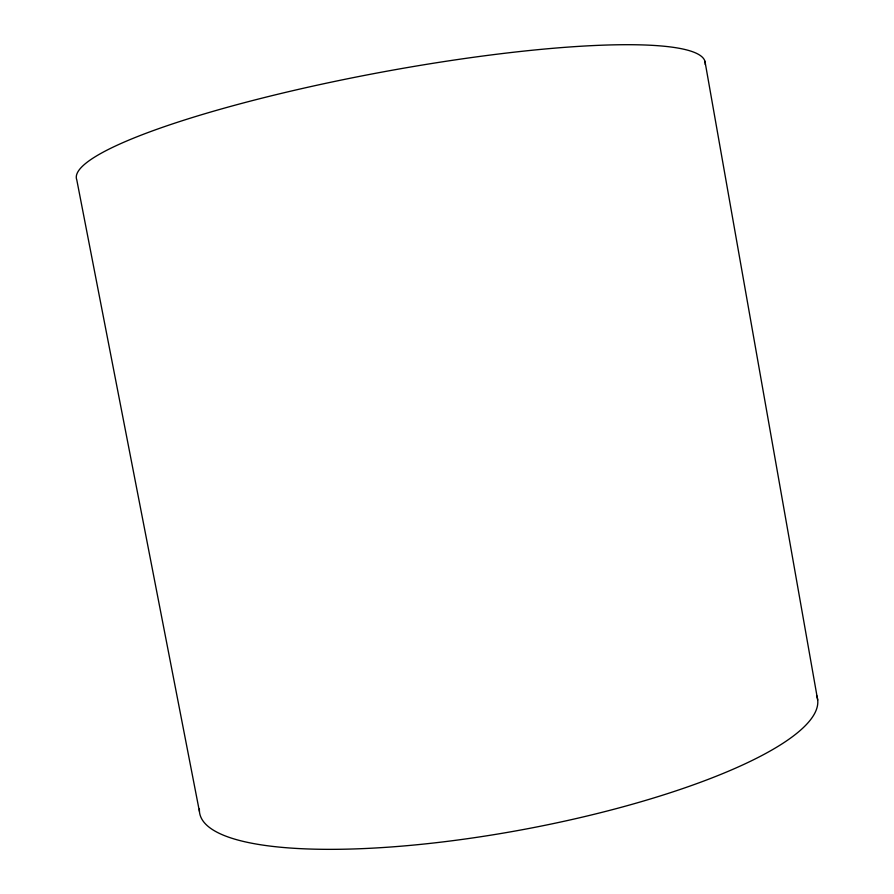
<?xml version="1.0" encoding="UTF-8"?>
<svg xmlns="http://www.w3.org/2000/svg" width="894" height="894" viewBox="0 0 894 894"><rect width="100%" height="100%" fill="white"/><g stroke="black" fill="none" stroke-linecap="round" stroke-linejoin="round"><path stroke-width="1.34" d="M199.429 811.406L76.783 179.884A319.706 49.002 -10.5 0 1 385.169 71.509A319.706 49.002 -10.5 0 1 705.187 64.469M704.964 61.328L817.697 700.069M816.557 695.42A314.174 75.007 -10.5 0 1 520.621 830.034A314.174 75.007 -10.5 0 1 199.396 808.992"/></g></svg>
